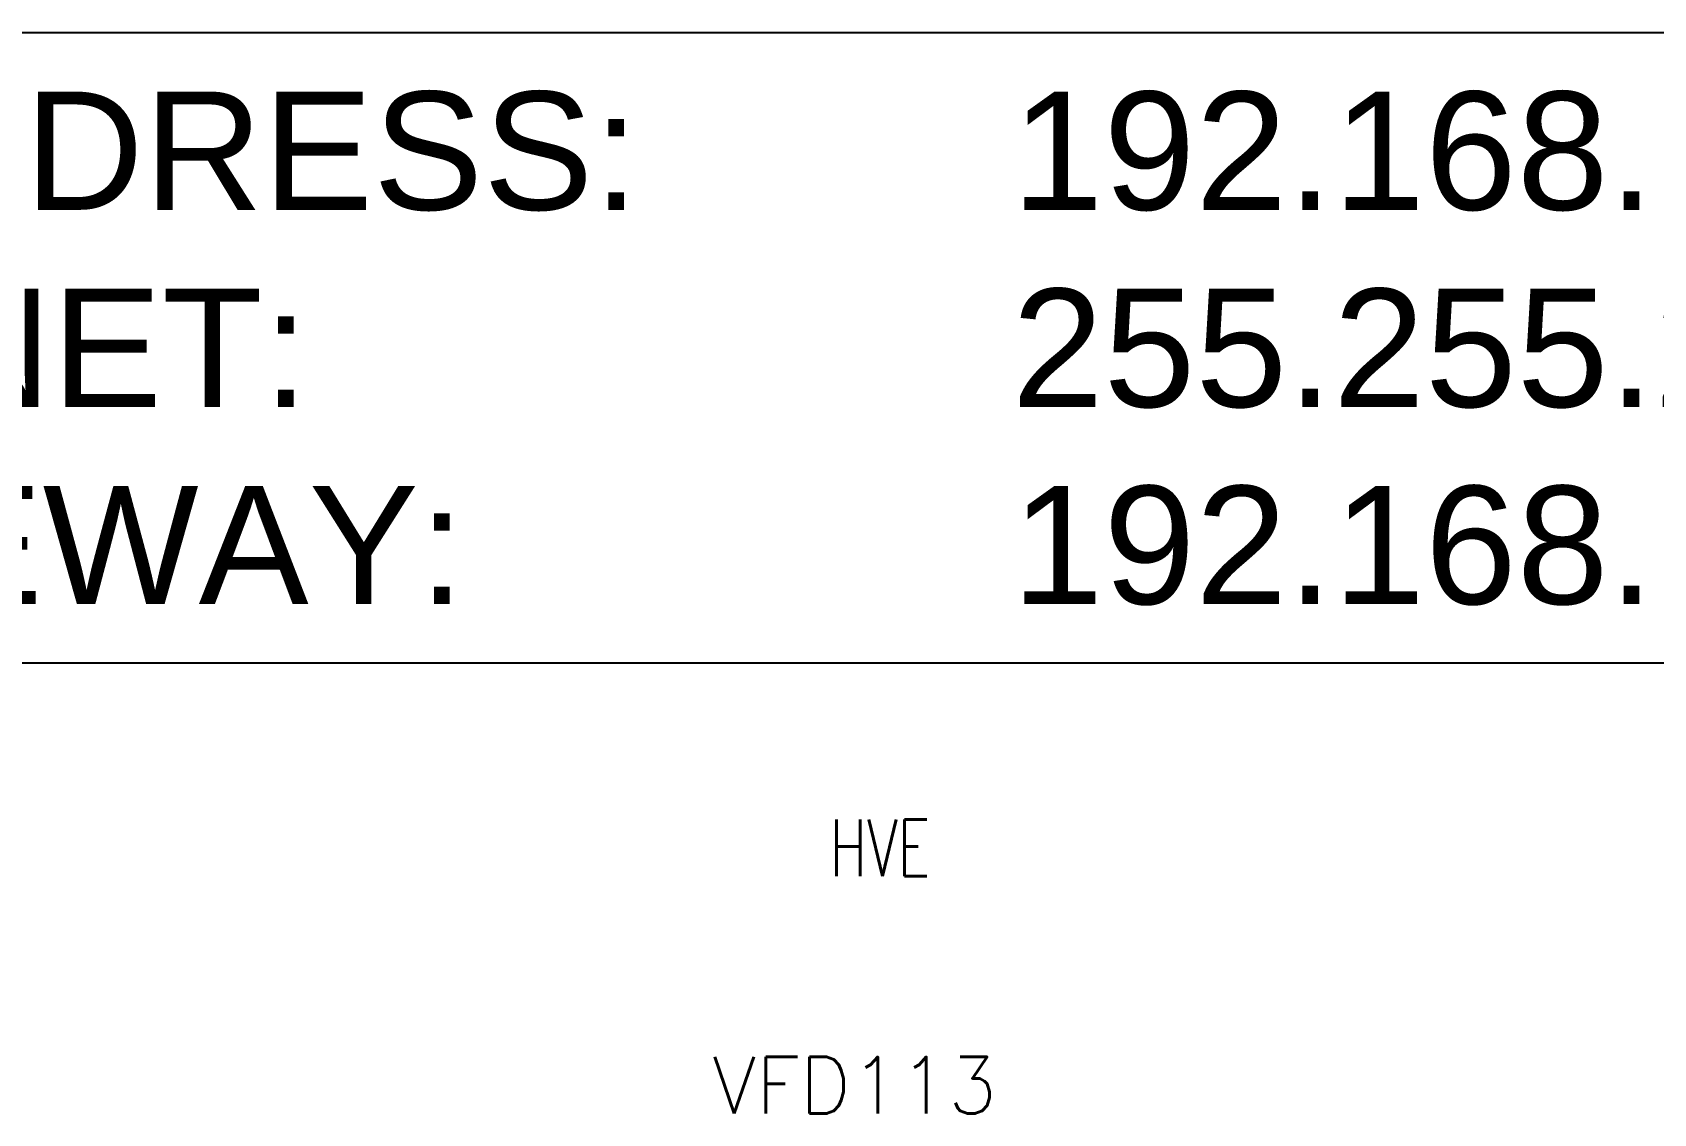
# Model space of a CAD drawing. Header units: inches. Extents: x 0 to 34, y 0 to 22.
# Drawn here: x 2.932 to 4.989, y 8.625 to 9.997 of the extents above; entities that cross this region are included whole.
import ezdxf
from ezdxf.enums import TextEntityAlignment as Align

# ---------------------------------------------------------------- set-up
doc = ezdxf.new("R2010")
doc.units = ezdxf.units.IN
doc.header["$MEASUREMENT"] = 0
for name, color, linetype in [('PLOC', 8, 'Continuous'), ('PSYMS', 7, 'Continuous'), ('PTAG', 150, 'Continuous')]:
    doc.layers.add(name, color=color, linetype=linetype)
doc.styles.get("Standard").update_dxf_attribs({"font": 'arial.ttf'})
doc.styles.add('WD', font='romans.shx')

# ---------------------------------------------------------------- blocks, each defined once
blk = doc.blocks.new('HDR1_PF525_FRB')
at = {"style": 'WD', "width": 0.7}
for tag, p in [('INST', (1.75, 7.8571)), ('LOC', (1.75, 7.6875)), ('DESC1', (1.75, 7.5312)), ('DESC2', (1.75, 7.375)), ('DESC3', (1.75, 7.2271)), ('XREF', (1.75, 6.6562))]:
    blk.add_attdef(tag, text='', height=0.125, dxfattribs=at).set_placement(p, align=Align.CENTER)
at = {"style": 'WD'}
blk.add_attdef('TAG1', text='', height=0.125, dxfattribs=at).set_placement((1.75, 7.0625), align=Align.CENTER)
at = {"style": 'WD', "flags": 9}
blk.add_attdef('FAMILY', (1.9547, 7.0273), '', height=0.01, dxfattribs=at)
for tag, p in [('MFG', (1.9778, 6.9637)), ('CAT', (1.9797, 6.9832)), ('ASSYCODE', (1.98, 6.9464))]:
    blk.add_attdef(tag, text='', height=0.01, dxfattribs=at).set_placement(p, align=Align.CENTER)

msp = doc.modelspace()

# ---------------------------------------------------------------- block references
at = {"layer": 'PSYMS'}
ref = msp.add_blockref('HDR1_PF525_FRB', (3, 4.5), dxfattribs=dict(at, xscale=0.5758109943905523, yscale=0.5758109943905523, zscale=0.5758109943905523))
ref.add_attrib('LOC', 'HVE', dxfattribs={"layer": 'PLOC', "height": 0.07198, "style": 'WD', "width": 0.7}).set_placement((4.0077, 8.9265), align=Align.CENTER)
ref.add_attrib('P_TAG1', 'VFD113', dxfattribs={"layer": 'PTAG', "height": 0.07198, "style": 'WD', "flags": 8}).set_placement((3.9756, 8.6614), align=Align.MIDDLE_CENTER)

# ---------------------------------------------------------------- texts
at = {"insert": (2.375, 9.9217), "char_height": 0.15, "attachment_point": 1, "bg_fill": 16, "box_fill_scale": 1.5, "bg_fill_color": 256, "bg_fill_transparency": 0}
msp.add_mtext_dynamic_manual_height_columns('IP ADDRESS: ^I192.168.100.40\\PSUBNET:^I^I255.255.255.0\\PGATEWAY: ^I^I192.168.100.1', width=3.521753, gutter_width=1, heights=[0], dxfattribs=at)

doc.saveas('drawing.dxf')
